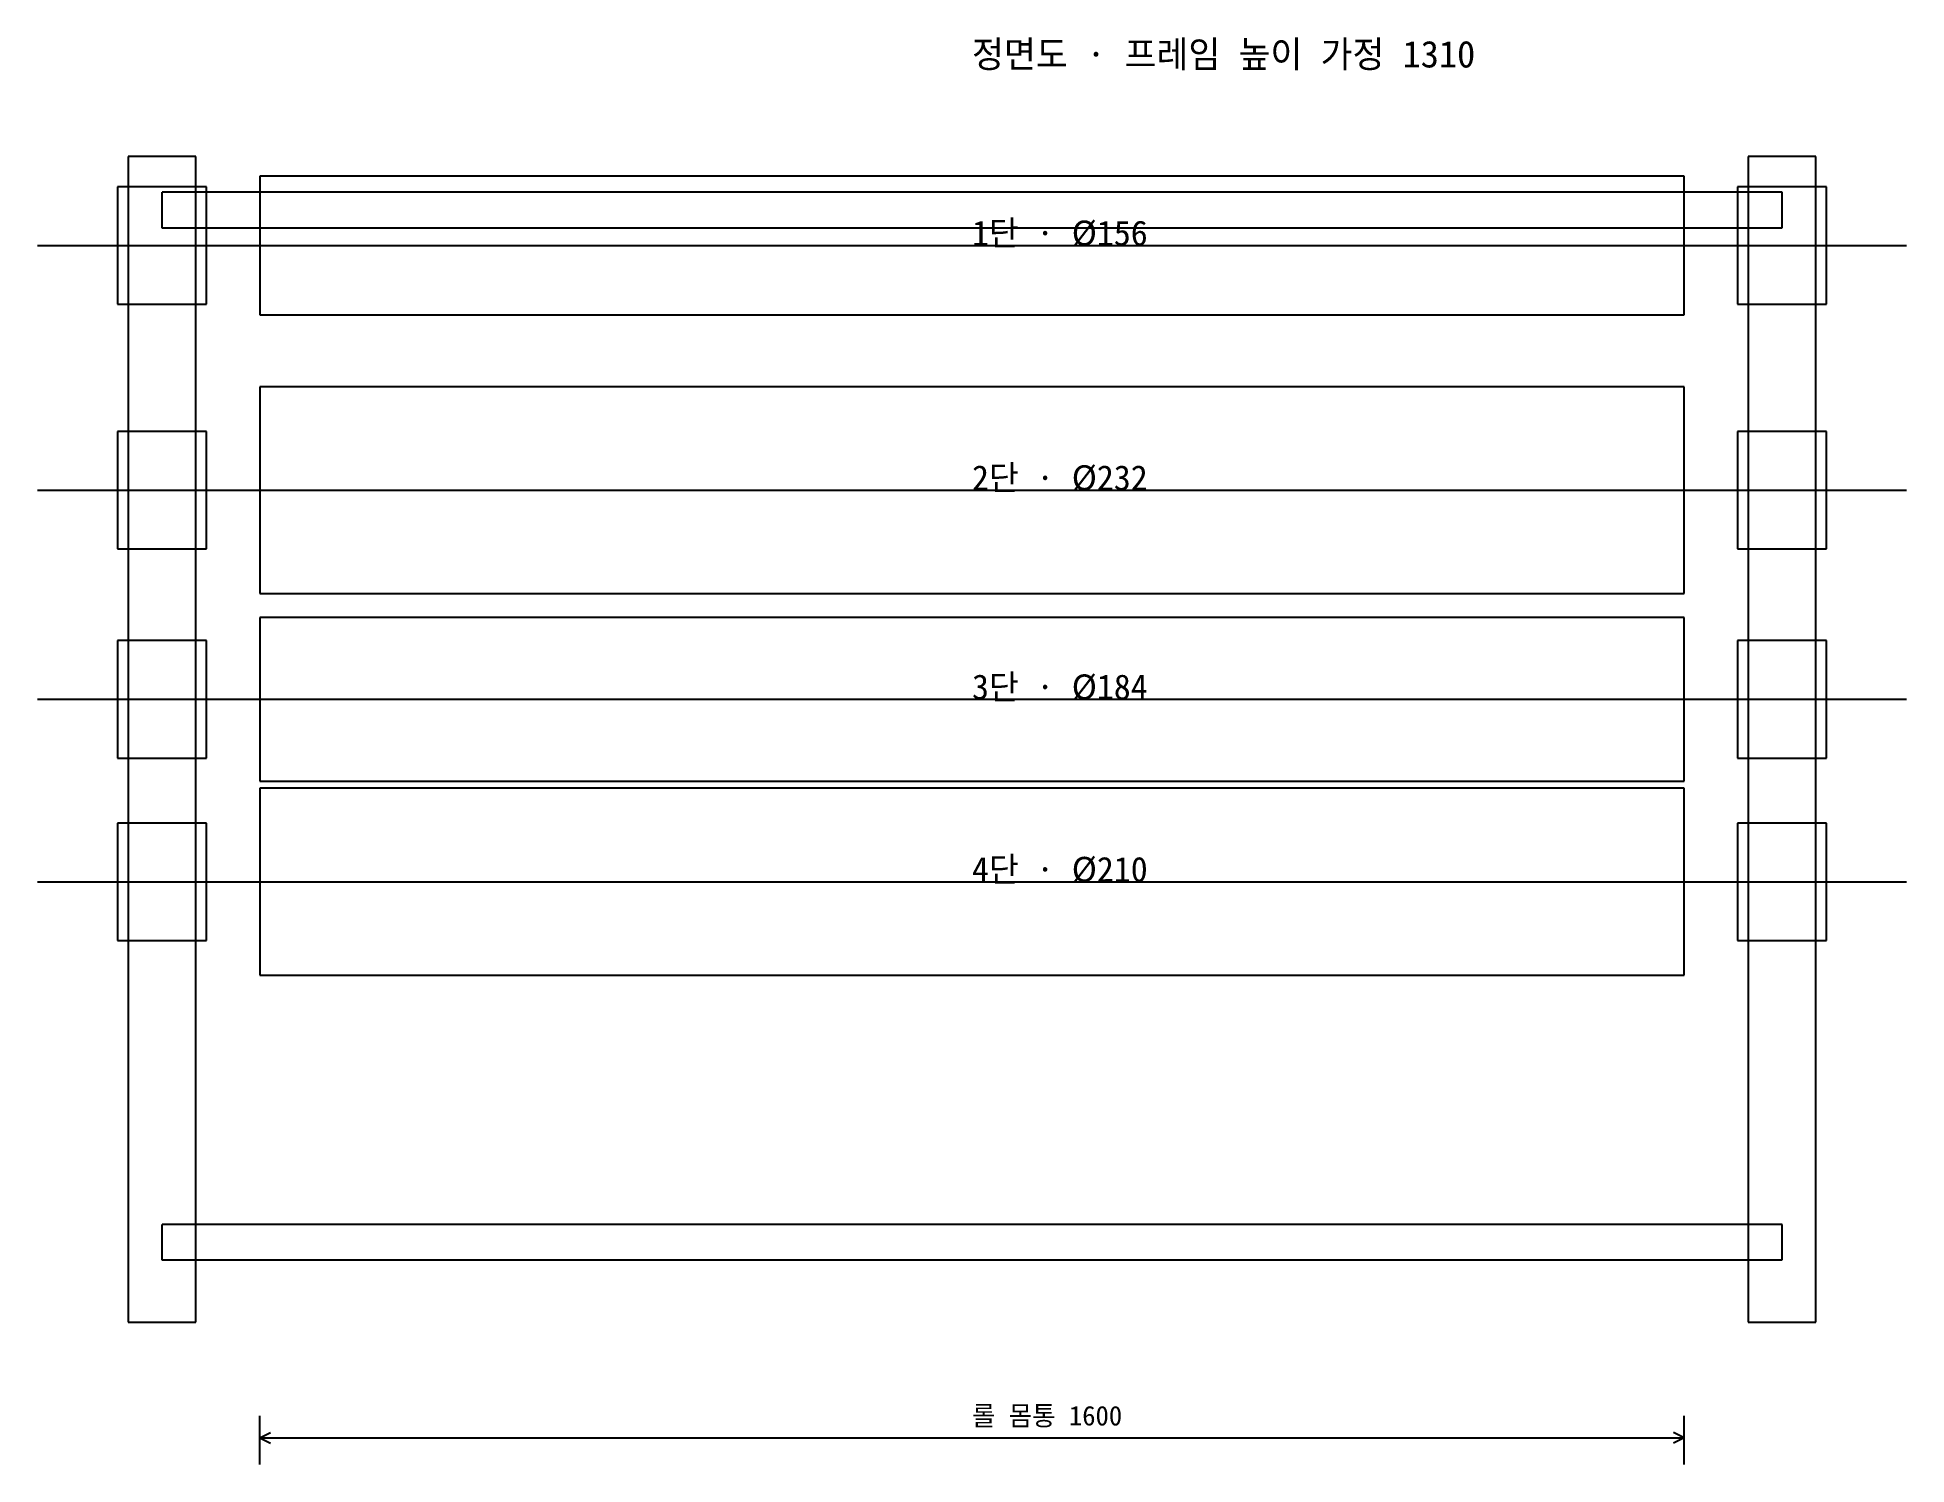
# Model space of a CAD drawing. Header units: millimetres. Extents: x -1050 to 1050, y -160 to 1444.
import ezdxf

# ---------------------------------------------------------------- set-up
doc = ezdxf.new("R2010")
doc.units = ezdxf.units.MM

msp = doc.modelspace()

# ---------------------------------------------------------------- linework, layer by layer
at = {"layer": 'CENTER'}
for p, q in [((-1050, 1210), (1050, 1210)), ((-1050, 935), (1050, 935)), ((-1050, 700), (1050, 700)), ((-1050, 495), (1050, 495))]:
    msp.add_line(p, q, dxfattribs=at)
at = {"layer": 'DIM'}
for p, q in [((-800, -160), (-800, -105)), ((800, -160), (800, -105)), ((-800, -130), (-788, -124)), ((800, -130), (788, -124)), ((-800, -130), (800, -130)), ((-800, -130), (-788, -136)), ((800, -130), (788, -136))]:
    msp.add_line(p, q, dxfattribs=at)
at = {"layer": 'OBJECT'}
for p, q in [((-872, 1310), (-948, 1310)), ((-948, 1310), (-948, 0)), ((-872, 0), (-872, 1310)), ((948, 1310), (872, 1310)), ((872, 1310), (872, 0)), ((948, 0), (948, 1310)), ((800, 1288), (-800, 1288)), ((-800, 1288), (-800, 1132)), ((800, 1132), (800, 1288)), ((-860, 1276), (-960, 1276)), ((-960, 1276), (-960, 1144)), ((910, 1270), (-910, 1270)), ((-910, 1270), (-910, 1230)), ((-860, 1144), (-860, 1276)), ((960, 1276), (860, 1276)), ((860, 1276), (860, 1144)), ((910, 1230), (910, 1270)), ((960, 1144), (960, 1276)), ((-910, 1230), (910, 1230)), ((-960, 1144), (-860, 1144)), ((860, 1144), (960, 1144)), ((-800, 1132), (800, 1132)), ((800, 1051), (-800, 1051)), ((-800, 1051), (-800, 819)), ((800, 819), (800, 1051)), ((-860, 1001), (-960, 1001)), ((-960, 1001), (-960, 869)), ((-860, 869), (-860, 1001)), ((960, 1001), (860, 1001)), ((860, 1001), (860, 869)), ((960, 869), (960, 1001)), ((-960, 869), (-860, 869)), ((860, 869), (960, 869)), ((-800, 819), (800, 819)), ((800, 792), (-800, 792)), ((-800, 792), (-800, 608)), ((800, 608), (800, 792)), ((-860, 766), (-960, 766)), ((-960, 766), (-960, 634)), ((-860, 634), (-860, 766)), ((960, 766), (860, 766)), ((860, 766), (860, 634)), ((960, 634), (960, 766)), ((-960, 634), (-860, 634)), ((860, 634), (960, 634)), ((-800, 608), (800, 608)), ((800, 600), (-800, 600)), ((-800, 600), (-800, 390)), ((800, 390), (800, 600)), ((-860, 561), (-960, 561)), ((-960, 561), (-960, 429)), ((-860, 429), (-860, 561)), ((960, 561), (860, 561)), ((860, 561), (860, 429)), ((960, 429), (960, 561)), ((-960, 429), (-860, 429)), ((860, 429), (960, 429)), ((-800, 390), (800, 390)), ((910, 110), (-910, 110)), ((-910, 110), (-910, 70)), ((910, 70), (910, 110)), ((-910, 70), (910, 70)), ((-948, 0), (-872, 0)), ((872, 0), (948, 0))]:
    msp.add_line(p, q, dxfattribs=at)

# ---------------------------------------------------------------- texts
at = {"layer": 'DIM'}
msp.add_text('롤 몸통 1600', height=22, dxfattribs=at).set_placement((0, -116))
at = {"layer": 'TEXT'}
for s, height, p in [('정면도 · 프레임 높이 가정 1310', 30, (0, 1410)), ('1단 · Ø156', 28, (0, 1210)), ('2단 · Ø232', 28, (0, 935)), ('3단 · Ø184', 28, (0, 700)), ('4단 · Ø210', 28, (0, 495))]:
    msp.add_text(s, height=height, dxfattribs=at).set_placement(p)

doc.saveas('drawing.dxf')
